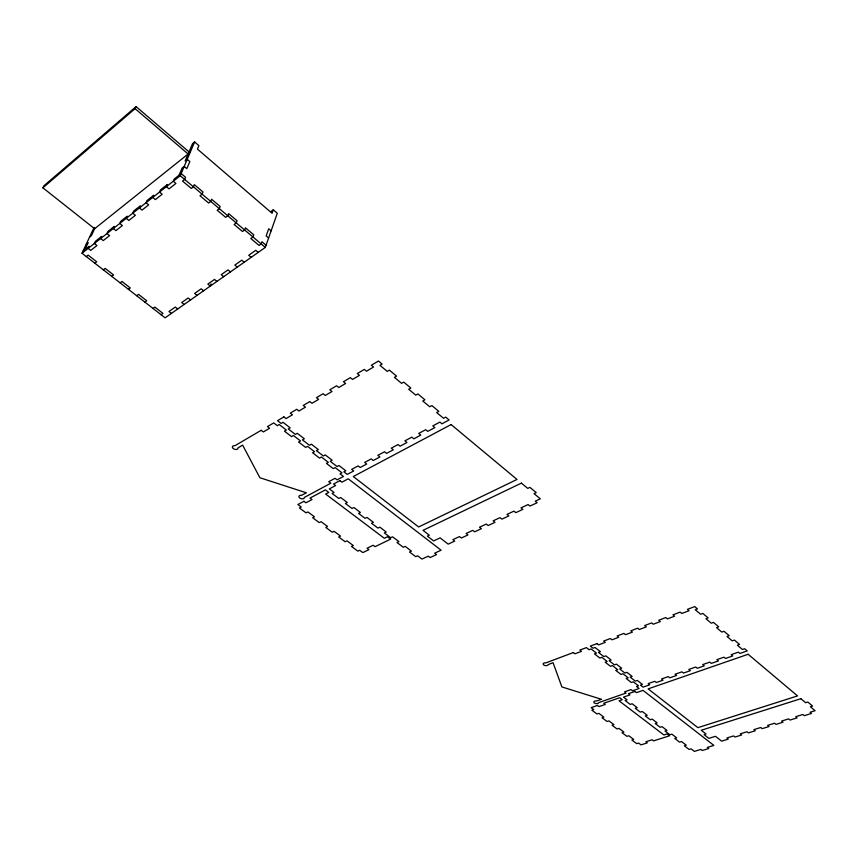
<?xml version="1.0" encoding="UTF-8"?>
<svg xmlns="http://www.w3.org/2000/svg" width="858" height="858" viewBox="0 0 858 858"><rect width="100%" height="100%" fill="white"/><g stroke="black" fill="none" stroke-linecap="round" stroke-linejoin="round"><path stroke-width="1.29" d="M94.101 227.402L82.014 253.249L165.101 317.835L265.304 247.404L277.295 213.245L273.305 209.802L271.203 211.325M273.305 209.802L272.072 213.288L197.447 149.099L198.895 145.646L194.627 141.956L192.557 143.618L185.135 161.004L187.216 159.352L189.822 161.572L186.829 168.651L184.213 166.42L182.121 168.082L179.075 175.225M211.079 283.934L210.264 286.089L207.829 284.127L214.5 279.418L216.935 281.403M82.014 253.249L180.255 175.718L194.627 141.956M84.845 249.667L88.127 242.632L86.293 244.09M94.788 228.367L91.388 235.66L89.554 237.119M94.326 228.518L42.9 187.816L135.081 108.666L136.079 106.596L189.661 152.467M42.9 187.816L43.951 185.768L136.079 106.596M94.616 228.743L188.127 154M83.001 251.126L89.157 246.267L88.16 248.391L90.744 250.407L96.954 245.527L94.369 243.49L95.356 241.366L101.609 236.422L100.633 238.556L103.228 240.594L109.545 235.628L106.95 233.569L107.926 231.435L114.286 226.405L113.32 228.539L115.916 230.62L122.351 225.557L119.745 223.466L120.71 221.332L127.188 216.216L126.233 218.35L128.839 220.452L135.382 215.304L132.775 213.192L133.73 211.047L140.326 205.834L139.371 207.979L141.988 210.113L148.659 204.88L146.032 202.724L146.975 200.579L153.689 195.27L152.756 197.426L155.384 199.592L162.162 194.251L159.534 192.074L160.467 189.918L167.31 184.524L166.377 186.669L169.015 188.867L175.922 183.43L173.284 181.22L174.206 179.065L181.167 173.563L185.564 177.274L184.652 179.44L182.55 181.081L191.313 188.449L193.415 186.819L194.305 184.652L202.981 191.977L202.102 194.144L200 195.753L208.623 203.014L210.736 201.416L211.594 199.249L220.152 206.467L219.305 208.633L217.192 210.21L225.686 217.364L227.81 215.798L228.636 213.631L237.065 220.742L236.25 222.908L234.127 224.464L242.503 231.51L244.627 229.976L245.431 227.799L253.732 234.802L252.949 236.98L250.815 238.503L259.073 245.452L261.207 243.94L261.98 241.763L266.077 245.216M86.304 256.585L88.149 255.137L96.686 261.787L94.841 263.224M103.325 269.82L105.18 268.393L113.599 274.957L111.744 276.362M120.109 282.861L121.975 281.467L130.277 287.945L128.421 289.318M136.669 295.731L138.535 294.369L146.729 300.75L144.863 302.102M152.992 308.43L154.869 307.089L162.956 313.385L161.079 314.714M171.386 313.417L168.972 311.529L175.311 307.057L177.735 308.955M184.127 304.461L181.703 302.552L188.159 298.005L190.583 299.925M197.083 295.356L194.659 293.415L201.212 288.792L203.646 290.744M223.67 276.673L221.225 274.678L228.013 269.895L230.459 271.9M237.312 267.085L234.856 265.068L241.763 260.199L244.219 262.226M251.19 257.325L248.734 255.287L255.759 250.322L258.215 252.391M180.255 175.718L265.304 247.404M268.608 237.998L266.162 235.929L268.693 228.775L271.117 230.845M135.081 108.666L188.771 154.558M261.207 430.298L234.931 445.699A2.885 1.78 17.9 0 0 232.389 447.2A2.885 1.78 17.9 0 0 235.414 449.453A2.885 1.78 17.9 0 0 237.956 447.962L242.621 445.098L259.888 477.745L306.392 492.803L301.501 495.323A2.778 1.695 15.5 0 0 298.927 496.696A2.778 1.695 15.5 0 0 301.78 498.82A2.778 1.695 15.5 0 0 304.354 497.447L330.78 483.226L328.753 481.681L335.049 478.303L337.076 479.847L343.436 476.458L340.047 473.863L341.967 472.833L335.167 467.599L333.247 468.64L326.415 463.384L328.324 462.333L321.439 457.035L319.53 458.097L312.602 452.777L314.511 451.705L307.539 446.342L305.63 447.415L298.616 442.031L300.525 440.948L293.468 435.521L291.559 436.615L284.459 431.156L286.358 430.051L279.215 424.549L277.316 425.665L273.723 422.908L267.439 426.619L269.594 428.26L263.363 431.939L261.207 430.298M283.88 416.913L277.52 420.667L281.113 423.434L283.011 422.318L290.165 427.831L288.256 428.946L295.366 434.416L297.276 433.322L304.343 438.77L302.424 439.864L309.448 445.27L311.357 444.187L318.339 449.571L316.42 450.643L323.348 455.984L325.268 454.922L332.153 460.231L330.233 461.282L337.076 466.559L338.996 465.519L345.806 470.763L343.876 471.803L347.265 474.41L353.7 470.967L351.662 469.401L358.14 465.926L360.167 467.513L366.698 464.017L364.661 462.43L371.246 458.901L373.273 460.499L379.901 456.96L377.863 455.351L384.545 451.769L386.583 453.389L393.318 449.796L391.28 448.166L398.058 444.53L400.107 446.171L406.939 442.514L404.89 440.862L411.786 437.172L413.835 438.824L420.774 435.113L418.725 433.44L425.729 429.697L427.777 431.37L434.834 427.606L432.786 425.911L439.897 422.093L441.945 423.798L449.12 419.97L445.699 417.117L443.543 418.275L436.668 412.548L438.824 411.379L431.896 405.598L429.74 406.778L422.769 400.976L424.924 399.785L417.91 393.929L415.755 395.13L408.698 389.253L410.843 388.041L403.743 382.11L401.587 383.333L394.433 377.37L396.578 376.136L389.371 370.13L387.226 371.375L379.976 365.336L382.121 364.071L378.475 361.036L371.353 365.24L373.541 367.052L366.473 371.214L364.296 369.412L357.293 373.552L359.47 375.343L352.52 379.429L350.343 377.649L343.457 381.724L345.635 383.494L338.792 387.516L336.615 385.757L329.837 389.757L332.014 391.505L325.289 395.463L323.112 393.736L316.441 397.672L318.618 399.399L312.001 403.292L309.824 401.587L303.26 405.459L305.427 407.164L298.916 411.003L296.75 409.309L290.283 413.127L292.449 414.8L286.036 418.586L283.88 416.913M339.865 480.652L333.558 484.019L335.575 485.553L329.311 488.888L333.998 492.438L332.121 493.436L338.792 498.477L340.669 497.49L347.286 502.509L345.42 503.485L352.005 508.472L353.882 507.507L360.424 512.462L358.547 513.416L365.058 518.339L366.934 517.395L373.402 522.297L371.525 523.241L377.949 528.099L379.837 527.166L386.229 532.014L384.341 532.936L390.69 537.741L392.578 536.829L398.895 541.612L397.007 542.524L403.292 547.275L405.18 546.374L411.422 551.104L409.534 551.994L415.733 556.692L417.631 555.802L421.954 559.084L428.292 556.145L430.137 557.55L436.518 554.6L434.674 553.185L441.098 550.203L348.251 478.818L341.892 482.196L339.865 480.652M303.914 501.308L297.876 504.525L301.222 507.003L299.41 507.957L306.059 512.87L307.872 511.915L314.478 516.806L312.666 517.749L319.24 522.608L321.053 521.675L327.584 526.512L325.772 527.434L332.261 532.228L334.073 531.317L340.529 536.089L338.717 537.001L345.131 541.741L346.954 540.84L353.335 545.559L351.512 546.449L357.85 551.136L359.674 550.257L362.827 552.595L368.929 549.646L367.031 548.23L373.166 545.259L375.064 546.675L390.604 539.156L387.441 536.754L384.309 538.277L325.654 494.058L328.764 492.406L325.407 489.875L310.006 498.069L312.012 499.571L305.92 502.809L303.914 501.308M451.115 424.571L353.292 476.544L418.64 526.973L517.009 479.45L451.115 424.571M521.407 483.118L423.015 530.341L429.3 535.199L427.359 536.121L433.622 540.937L440.111 537.88L448.187 544.144L454.729 541.098L452.874 539.65L459.459 536.572L461.314 538.03L467.953 534.942L466.098 533.472L472.779 530.351L474.646 531.831L481.381 528.689L479.515 527.209L486.304 524.045L488.17 525.536L495.002 522.35L493.136 520.849L500.021 517.642L501.887 519.144L508.826 515.915L506.96 514.403L513.953 511.132L515.819 512.655L522.865 509.384L520.999 507.85L528.099 504.536L529.965 506.07L537.119 502.745L535.253 501.19L540.293 498.841L534.041 493.629L536.207 492.61L529.912 487.365L527.745 488.395L521.407 483.118M573.337 652.552L545.849 662.88A2.51 1.384 8.4 0 0 543.178 663.888A2.51 1.384 8.4 0 0 545.474 665.615A2.51 1.384 8.4 0 0 548.144 664.607L553.056 662.687L561.883 686.926L601.533 699.302L596.492 700.997A2.456 1.308 7.3 0 0 593.822 701.93A2.456 1.308 7.3 0 0 595.999 703.571A2.456 1.308 7.3 0 0 598.67 702.638L626.04 693.05L624.495 691.87L631.005 689.596L632.539 690.787L639.092 688.513L636.529 686.518L638.502 685.832L633.343 681.82L631.37 682.518L626.19 678.496L628.163 677.788L622.951 673.745L620.977 674.452L615.744 670.377L617.717 669.669L612.44 665.572L610.467 666.291L605.169 662.183L607.142 661.454L601.823 657.314L599.849 658.043L594.487 653.893L596.46 653.153L591.076 648.97L589.103 649.71L586.4 647.608L579.847 650.096L581.467 651.34L574.957 653.807L573.337 652.552M596.975 643.607L590.358 646.117L593.06 648.219L595.044 647.468L600.428 651.672L598.444 652.412L603.796 656.585L605.78 655.844L611.111 659.995L609.126 660.724L614.425 664.853L616.409 664.135L621.675 668.243L619.69 668.95L624.935 673.037L626.908 672.318L632.121 676.383L630.147 677.091L635.328 681.123L637.312 680.426L642.46 684.448L640.476 685.134L643.05 687.14L649.667 684.834L648.133 683.633L654.793 681.306L656.338 682.518L663.041 680.18L661.507 678.968L668.264 676.608L669.798 677.831L676.597 675.46L675.064 674.238L681.906 671.846L683.451 673.08L690.336 670.688L688.802 669.444L695.741 667.02L697.286 668.275L704.268 665.84L702.734 664.585L709.77 662.129L711.303 663.395L718.393 660.928L716.859 659.663L723.991 657.174L725.525 658.451L732.711 655.952L731.177 654.665L738.406 652.144L739.939 653.431L747.221 650.9L744.669 648.745L742.481 649.506L737.354 645.184L739.542 644.412L734.384 640.068L732.196 640.84L727.005 636.475L729.203 635.681L723.98 631.284L721.793 632.078L716.548 627.648L718.736 626.855L713.459 622.393L711.261 623.208L705.952 618.725L708.15 617.921L702.809 613.406L700.621 614.231L695.248 609.706L697.447 608.88L694.744 606.595L687.44 609.362L689.06 610.724L681.799 613.47L680.18 612.108L672.972 614.843L674.592 616.183L667.438 618.886L665.819 617.545L658.719 620.237L660.338 621.567L653.292 624.227L651.662 622.908L644.658 625.557L646.288 626.876L639.328 629.504L637.709 628.185L630.802 630.802L632.421 632.11L625.568 634.695L623.938 633.397L617.127 635.982L618.757 637.269L611.99 639.821L610.37 638.534L603.646 641.076L605.276 642.352L598.605 644.873L596.975 643.607M634.941 691.451L628.421 693.714L629.965 694.894L623.487 697.136L627.059 699.871L625.128 700.536L630.212 704.418L632.142 703.764L637.194 707.625L635.263 708.279L640.293 712.129L642.224 711.475L647.222 715.304L645.291 715.947L650.267 719.744L652.198 719.111L657.142 722.897L655.212 723.53L660.134 727.294L662.065 726.662L666.966 730.405L665.036 731.027L669.905 734.759L671.835 734.137L676.683 737.848L674.753 738.459L679.568 742.138L681.499 741.537L686.293 745.205L684.362 745.806L689.135 749.452L691.065 748.852L694.39 751.404L700.847 749.409L702.262 750.503L708.762 748.519L707.346 747.415L713.877 745.409L643.028 690.368L636.475 692.642L634.941 691.451M597.436 705.448L591.173 707.625L593.736 709.534L591.859 710.177L596.954 713.974L598.82 713.341L603.882 717.116L602.016 717.76L607.056 721.514L608.923 720.881L613.931 724.624L612.065 725.257L617.052 728.978L618.918 728.356L623.884 732.056L622.007 732.678L626.941 736.357L628.817 735.746L633.719 739.414L631.853 740.014L636.733 743.661L638.609 743.06L641.044 744.883L647.297 742.878L645.838 741.784L652.144 739.768L653.603 740.872L669.53 735.789L667.095 733.933L663.888 734.963L619.036 700.804L622.243 699.688L619.69 697.736L603.742 703.27L605.276 704.429L598.97 706.606L597.436 705.448M748.133 654.268L648.144 688.877L697.886 727.659L797.543 695.913L748.133 654.268M800.857 698.702L701.233 730.265L706.048 734.019L704.064 734.641L708.858 738.373L715.454 736.314L721.642 741.151L728.281 739.103L726.865 737.987L733.547 735.917L734.974 737.043L741.698 734.963L740.272 733.837L747.05 731.745L748.466 732.882L755.287 730.78L753.871 729.632L760.724 727.509L762.151 728.656L769.047 726.533L767.631 725.375L774.581 723.23L776.007 724.388L783 722.232L781.584 721.063L788.631 718.886L790.046 720.055L797.136 717.867L795.72 716.698L802.852 714.489L804.268 715.669L811.454 713.448L810.038 712.269L815.1 710.703L810.381 706.724L812.558 706.048L807.807 702.037L805.63 702.723L800.857 698.702"/></g></svg>
